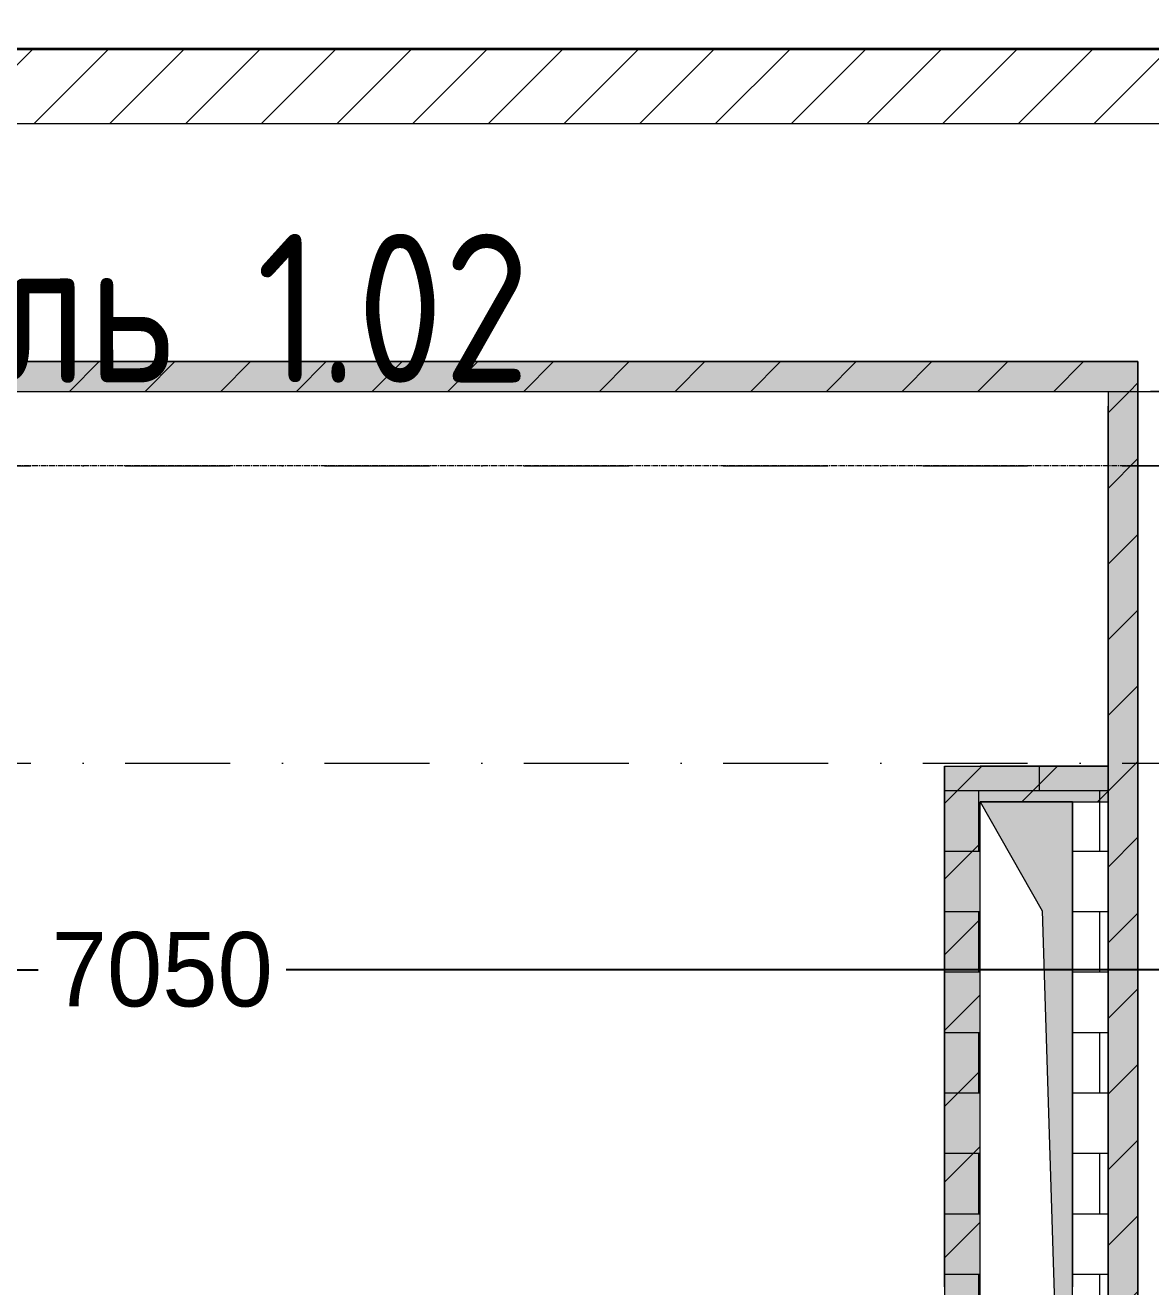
# Model space of a CAD drawing. Header units: millimetres. Extents: x 1499747 to 4341325, y -28481 to 441852.
# Drawn here: x 2446742 to 2450526, y 261613 to 265854 of the extents above; entities that cross this region are included whole.
import ezdxf
from ezdxf import colors
from ezdxf.entities.mleader import LeaderData, LeaderLine
from ezdxf.math import Vec2, Vec3
from ezdxf.xclip import XClip

# ---------------------------------------------------------------- set-up
doc = ezdxf.new("R2010")
doc.units = ezdxf.units.MM
doc.header["$MEASUREMENT"] = 0
doc.header["$XCLIPFRAME"] = 0
for name, pattern in [('CENTER2', [28.575, 19.05, -3.175, 3.175, -3.175]), ('Dot & Dashed', [670.277762, 352.777767, -176.388884, 0, -141.111112]), ('Штрихпунктирная', [670.277762, 352.777767, -176.388884, 0, -141.111112])]:
    doc.linetypes.add(name, pattern=pattern)
doc.layers.add('0_ANNOT_Dimensions', color=7, linetype='Continuous')
doc.layers.add('Чертеж и Рисунок', color=7, linetype='Continuous')
for name, color, linetype, lineweight in [('13 этаж_25_АР 06.03 custom_70__8 hatch_Ном._пера__8_Ном._пера__8', 8, 'Continuous', 18), ('13 этаж_25_АР 06.03 custom_70__Оси_Ном._пера__8_Ном._пера__8', 8, 'Continuous', 18), ('13 этаж_25_АР 06.03 custom_70_контур_Ном._пера__1_Ном._пера__1', 1, 'Continuous', 18), ('13 этаж_25_АР 06.03 custom_70_парапет 2_Ном._пера__8_Ном._пера__8', 8, 'Continuous', 18), ('13 этаж_25_АР 06.03 custom_70_Стойки_Ном._пера__1_Ном._пера__1', 1, 'Continuous', 18), ('13 этаж_25_АР 06.03 custom_70_Шахты 101_Ном._пера__7_Ном._пера__7', 7, 'Continuous', 18), ('13 этаж_25_АР 06.03 custom_70_Шахты_Ном._пера__7_Ном._пера__7', 7, 'Continuous', 18), ('13 этаж_25_Конструктив - Колонны_Ном._пера__20_Ном._пера__1', 1, 'Continuous', 18), ('13 этаж_25_Конструктив - Перекрытия_Ном._пера__1_Ном._пера__7', 7, 'Continuous', 18), ('13 этаж_25_Конструктив - Стены Ненесущие Газоблок_Ном._пера__169_Ном._пера__83', 83, 'Continuous', 18), ('13 этаж_25_Конструктив - Стены Ненесущие Газоблок_Ном._пера__47_Ном._пера__7', 7, 'Continuous', 18), ('13 этаж_25_Конструктив - Стены Ненесущие Газоблок_Ном._пера__74_Ном._пера__255', 255, 'Continuous', 18), ('13 этаж_25_Парапет_Ном._пера__20_Ном._пера__1', 1, 'Continuous', 18), ('13 этаж_25_Элемент Модели - Оси_Ном._пера__2_Ном._пера__8', 8, 'Continuous', 18), ('FTP Cable', 130, 'Continuous', 30), ('ТП', 250, 'Continuous', 30)]:
    doc.layers.add(name, color=color, linetype=linetype, lineweight=lineweight)
doc.styles.add('ISOCPEUR_4', font='isocpeur.ttf', dxfattribs={"width": 0.85, "height": 250})
doc.dimstyles.get("Standard").update_dxf_attribs({"dimtxt": 0.18, "dimasz": 0.18, "dimexe": 0.18, "dimexo": 0.0625, "dimgap": 0.09, "dimtad": 0, "dimtih": 1, "dimtoh": 1, "dimdec": 4, "dimzin": 0, "dimdsep": 46, "dimtxsty": 'Standard', "dimcen": 0.09, "dimadec": 0, "dimazin": 0, "dimtfac": 1, "dimtdec": 4, "dimtofl": 0, "dimtmove": 0, "dimatfit": 3, "dimfxl": 1, "dimtolj": 1, "dimtzin": 0, "dimarcsym": 0})
pattern_1 = [(45, (1162404.69, 34264.05), (-127.2792, 127.2792), [])]

# ---------------------------------------------------------------- blocks, each defined once
blk = doc.blocks.new('Чертеж_4_25', base_point=(1186000, 29700))
at = {"layer": '13 этаж_25_АР 06.03 custom_70__8 hatch_Ном._пера__8_Ном._пера__8', "linetype": 'Continuous', "true_color": 0xc7c8ca}
blk.add_hatch(color=9, dxfattribs=at).paths.add_polyline_path([(1180689.7, 44834.1), (1180379.7, 44834.1), (1180588.5, 44467.9), (1180689.7, 41214.1)])
at = {"layer": '13 этаж_25_АР 06.03 custom_70_Шахты_Ном._пера__7_Ном._пера__7', "linetype": 'Continuous', "true_color": 0xc7c8ca}
h = blk.add_hatch(dxfattribs=at)
h.set_pattern_fill('AR_B816_0046_0019', color=9, style=0, pattern_type=2)
h.set_pattern_definition([(0, (1023281.01, -133771.58), (0, 203.2), []), (90, (1023281.01, -133771.58), (-203.2, 203.2), [203.2, -203.2])])
h.paths.add_polyline_path([(1179939.7, 40614.1), (1180809.7, 40614.1), (1180809.7, 44954.1), (1180259.7, 44954.1), (1180259.7, 41214.1), (1179939.7, 41214.1)])
h.paths.add_polyline_path([(1180059.7, 40734.1), (1180059.7, 41094.1), (1180689.7, 41094.1), (1180689.7, 40734.1)], flags=0)
h.paths.add_polyline_path([(1180689.7, 41214.1), (1180379.7, 41214.1), (1180379.7, 44834.1), (1180689.7, 44834.1)], flags=0)
at = {"layer": '13 этаж_25_Конструктив - Стены Ненесущие Газоблок_Ном._пера__169_Ном._пера__83', "linetype": 'Continuous', "true_color": 0xc7c8ca}
h = blk.add_hatch(dxfattribs=at)
h.set_pattern_fill('БЛОКИ_БЕТОННЫЕ_ЭФФЕКТИВН_72', color=9, style=0, pattern_type=2)
h.set_pattern_definition(pattern_1)
h.paths.add_polyline_path([(1181154.7, 47364.1), (1169819.7, 47364.1), (1169819.7, 47114.1), (1181154.7, 47114.1)])
h = blk.add_hatch(dxfattribs=at)
h.set_pattern_fill('БЛОКИ_БЕТОННЫЕ_ЭФФЕКТИВН_72', color=9, style=0, pattern_type=2)
h.set_pattern_definition(pattern_1)
h.paths.add_polyline_path([(1180809.7, 46314.1), (1171604.7, 46314.1), (1171604.7, 46214.1), (1180809.7, 46214.1)])
h = blk.add_hatch(dxfattribs=at)
h.set_pattern_fill('БЛОКИ_БЕТОННЫЕ_ЭФФЕКТИВН_72', color=9, style=0, pattern_type=2)
h.set_pattern_definition(pattern_1)
h.paths.add_polyline_path([(1180809.7, 46314.1), (1180809.7, 46214.1), (1180909.7, 46314.1)])
at = {"layer": '13 этаж_25_Конструктив - Стены Ненесущие Газоблок_Ном._пера__169_Ном._пера__83', "linetype": 'Continuous'}
h = blk.add_hatch(dxfattribs=at)
h.set_pattern_fill('БЛОКИ_БЕТОННЫЕ_ЭФФЕКТИВН_72', color=256, style=0, pattern_type=2)
h.set_pattern_definition(pattern_1)
h.paths.add_polyline_path([(1180809.7, 46214.1), (1180909.7, 46214.1), (1180909.7, 46314.1)])
at = {"layer": '13 этаж_25_Конструктив - Стены Ненесущие Газоблок_Ном._пера__169_Ном._пера__83', "linetype": 'Continuous', "true_color": 0xc7c8ca}
h = blk.add_hatch(dxfattribs=at)
h.set_pattern_fill('БЛОКИ_БЕТОННЫЕ_ЭФФЕКТИВН_72', color=9, style=0, pattern_type=2)
h.set_pattern_definition(pattern_1)
h.paths.add_polyline_path([(1180909.7, 40239.1), (1180909.7, 46214.1), (1180809.7, 46214.1), (1180809.7, 40239.1)])
h = blk.add_hatch(dxfattribs=at)
h.set_pattern_fill('БЛОКИ_БЕТОННЫЕ_ЭФФЕКТИВН_72', color=9, style=0, pattern_type=2)
h.set_pattern_definition(pattern_1)
h.paths.add_polyline_path([(1180259.7, 44954.1), (1180379.7, 44834.1), (1180379.7, 44954.1)])
h = blk.add_hatch(dxfattribs=at)
h.set_pattern_fill('БЛОКИ_БЕТОННЫЕ_ЭФФЕКТИВН_72', color=9, style=0, pattern_type=2)
h.set_pattern_definition(pattern_1)
h.paths.add_polyline_path([(1180259.7, 44834.1), (1180379.7, 44834.1), (1180259.7, 44954.1)])
h = blk.add_hatch(dxfattribs=at)
h.set_pattern_fill('БЛОКИ_БЕТОННЫЕ_ЭФФЕКТИВН_72', color=9, style=0, pattern_type=2)
h.set_pattern_definition(pattern_1)
h.paths.add_polyline_path([(1180379.7, 44834.1), (1180809.7, 44834.1), (1180809.7, 44954.1), (1180379.7, 44954.1)])
h = blk.add_hatch(dxfattribs=at)
h.set_pattern_fill('БЛОКИ_БЕТОННЫЕ_ЭФФЕКТИВН_72', color=9, style=0, pattern_type=2)
h.set_pattern_definition(pattern_1)
h.paths.add_polyline_path([(1180259.7, 44834.1), (1180259.7, 41214.1), (1180379.7, 41214.1), (1180379.7, 44834.1)])
at = {"layer": '13 этаж_25_Конструктив - Стены Ненесущие Газоблок_Ном._пера__74_Ном._пера__255', "linetype": 'Continuous', "true_color": 0xc7c8ca}
for points in [[(1180809.7, 46314.1), (1171604.7, 46314.1), (1171604.7, 46214.1), (1180809.7, 46214.1)], [(1180809.7, 46314.1), (1180809.7, 46214.1), (1180909.7, 46314.1)], [(1180809.7, 46214.1), (1180909.7, 46214.1), (1180909.7, 46314.1)], [(1180909.7, 40239.1), (1180909.7, 46214.1), (1180809.7, 46214.1), (1180809.7, 40239.1)], [(1180259.7, 44954.1), (1180379.7, 44834.1), (1180379.7, 44954.1)], [(1180259.7, 44834.1), (1180379.7, 44834.1), (1180259.7, 44954.1)], [(1180379.7, 44834.1), (1180809.7, 44834.1), (1180809.7, 44954.1), (1180379.7, 44954.1)], [(1180259.7, 44834.1), (1180259.7, 41214.1), (1180379.7, 41214.1), (1180379.7, 44834.1)]]:
    blk.add_hatch(color=9, dxfattribs=at).paths.add_polyline_path(points)
at = {"layer": '13 этаж_25_АР 06.03 custom_70__Оси_Ном._пера__8_Ном._пера__8', "color": 9, "linetype": 'CENTER2', "true_color": 0xc7c8ca}
blk.add_line((1181154.7, 45964.1), (1169819.7, 45964.1), dxfattribs=at)
at = {"layer": '13 этаж_25_АР 06.03 custom_70_контур_Ном._пера__1_Ном._пера__1', "color": 9, "linetype": 'Continuous', "true_color": 0xc7c8ca, "flags": 128}
for points in [[(1172084.7, 40139.1), (1171504.7, 40139.1), (1171504.7, 46314.1), (1180909.7, 46314.1), (1180909.7, 40139.1)], [(1172084.7, 40239.1), (1171604.7, 40239.1), (1171604.7, 46214.1), (1180809.7, 46214.1), (1180809.7, 40239.1)]]:
    blk.add_lwpolyline(points, dxfattribs=at)
at = {"layer": '13 этаж_25_АР 06.03 custom_70_парапет 2_Ном._пера__8_Ном._пера__8', "color": 9, "linetype": 'Continuous', "true_color": 0xc7c8ca, "flags": 128}
blk.add_lwpolyline([(1199704.5, 30164.1), (1181204.7, 30164.1), (1181204.7, 32314.1), (1169819.7, 32314.1), (1169819.7, 47114.1), (1181154.7, 47114.1), (1181154.7, 46214.1)], dxfattribs=at)
at = {"layer": '13 этаж_25_АР 06.03 custom_70_Стойки_Ном._пера__1_Ном._пера__1', "color": 9, "linetype": 'Continuous', "true_color": 0xc7c8ca}
blk.add_line((1180689.7, 44834.1), (1180689.7, 43204.1), dxfattribs=at)
at = {"layer": '13 этаж_25_АР 06.03 custom_70_Шахты 101_Ном._пера__7_Ном._пера__7', "color": 9, "linetype": 'Continuous', "true_color": 0xc7c8ca, "flags": 128}
blk.add_lwpolyline([(1180689.7, 41214.1), (1180689.7, 44834.1), (1180379.7, 44834.1), (1180588.5, 44467.9), (1180689.7, 41214.1), (1180379.7, 41214.1), (1180379.7, 44834.1)], dxfattribs=at)
at = {"layer": '13 этаж_25_АР 06.03 custom_70_Шахты_Ном._пера__7_Ном._пера__7', "color": 9, "linetype": 'Continuous', "true_color": 0xc7c8ca}
for p, q in [((1180259.7, 43204.1), (1180259.7, 44954.1)), ((1180259.7, 44954.1), (1180809.7, 44954.1)), ((1180259.7, 43204.1), (1180259.7, 44954.1)), ((1180259.7, 44954.1), (1180809.7, 44954.1)), ((1180809.7, 44954.1), (1180809.7, 43204.1)), ((1180809.7, 43084.1), (1180809.7, 44954.1)), ((1180379.7, 43204.1), (1180379.7, 44834.1)), ((1180379.7, 44834.1), (1180689.7, 44834.1)), ((1180379.7, 43204.1), (1180379.7, 44834.1)), ((1180379.7, 44834.1), (1180689.7, 44834.1)), ((1180689.7, 44834.1), (1180689.7, 43204.1))]:
    blk.add_line(p, q, dxfattribs=at)
at = {"layer": '13 этаж_25_АР 06.03 custom_70_Шахты_Ном._пера__7_Ном._пера__7', "color": 9, "linetype": 'Continuous', "true_color": 0xc7c8ca, "flags": 128}
blk.add_lwpolyline([(1180809.7, 40289.1), (1180809.7, 46164.1)], dxfattribs=at)
at = {"layer": '13 этаж_25_Конструктив - Колонны_Ном._пера__20_Ном._пера__1', "color": 9, "linetype": 'Continuous', "true_color": 0xc7c8ca}
blk.add_line((1181124.7, 45964.1), (1180874.7, 45964.1), dxfattribs=at)
at = {"layer": '13 этаж_25_Конструктив - Перекрытия_Ном._пера__1_Ном._пера__7', "linetype": 'Continuous', "flags": 128}
blk.add_lwpolyline([(1169569.7, 32064.1), (1169569.7, 47364.1), (1181404.7, 47364.1), (1181404.7, 46214.1), (1199704.5, 46214.1), (1199704.5, 29914), (1190354.6, 29914), (1180954.5, 29914), (1180954.5, 32064.1)], close=True, dxfattribs=at)
at = {"layer": '13 этаж_25_Конструктив - Стены Ненесущие Газоблок_Ном._пера__47_Ном._пера__7', "color": 9, "linetype": 'Continuous', "true_color": 0xc7c8ca, "flags": 128}
for points in [[(1181404.7, 47364.1), (1169819.7, 47364.1)], [(1169819.7, 47114.1), (1181154.7, 47114.1)], [(1180809.7, 46314.1), (1171504.7, 46314.1)], [(1180909.7, 46314.1), (1180809.7, 46314.1)], [(1180909.7, 40239.1), (1180909.7, 46314.1)], [(1171604.7, 46214.1), (1180809.7, 46214.1)], [(1180809.7, 46214.1), (1180809.7, 40239.1)], [(1180259.7, 44954.1), (1180379.7, 44954.1)], [(1180259.7, 44954.1), (1180259.7, 41214.1)], [(1180809.7, 44954.1), (1180379.7, 44954.1)], [(1180809.7, 44834.1), (1180809.7, 44954.1)], [(1180379.7, 41214.1), (1180379.7, 44834.1)], [(1180379.7, 44834.1), (1180809.7, 44834.1)]]:
    blk.add_lwpolyline(points, dxfattribs=at)
at = {"layer": '13 этаж_25_Парапет_Ном._пера__20_Ном._пера__1', "color": 9, "linetype": 'Continuous', "true_color": 0xc7c8ca}
for p in [(1171929.7, 46214.1), (1181364.6, 46214.1)]:
    blk.add_line(p, (1180951.9, 46214.1), dxfattribs=at)
at = {"layer": '13 этаж_25_Парапет_Ном._пера__20_Ном._пера__1', "color": 9, "linetype": 'Dot & Dashed', "true_color": 0xc7c8ca}
for p, q in [((1171929.7, 46214.1), (1180951.9, 46214.1)), ((1180951.9, 46214.1), (1185904.7, 46214.1))]:
    blk.add_line(p, q, dxfattribs=at)
at = {"layer": '13 этаж_25_Элемент Модели - Оси_Ном._пера__2_Ном._пера__8', "linetype": 'Штрихпунктирная'}
for p, q in [((1159404.7, 45964.1), (1216204.7, 45964.1)), ((1159404.7, 44964.1), (1216204.7, 44964.1))]:
    blk.add_line(p, q, dxfattribs=at)
blk = doc.blocks.new('_Oblique')
at = {"color": 0, "linetype": 'ByBlock', "lineweight": -2}
blk.add_line((-0.5, -0.5), (0.5, 0.5), dxfattribs=at)
blk = doc.blocks.new('*D289')
at = {"layer": '0_ANNOT_Dimensions', "color": 0, "lineweight": -2, "transparency": 16777216}
for p, q in [((2443677.5, 266123.3), (2443677.5, 262678.7)), ((2450727.5, 264623.3), (2450727.5, 262678.7)), ((2443677.5, 262678.9), (2446785.7, 262678.9)), ((2450727.5, 262678.9), (2447619.2, 262678.9))]:
    blk.add_line(p, q, dxfattribs=at)
at = {"layer": 'Defpoints', "color": 0, "lineweight": 30, "transparency": 16777216}
for p in [(2443677.5, 266123.4), (2450727.5, 264623.4), (2443677.5, 262678.9)]:
    blk.add_point(p, dxfattribs=at)
at = {"layer": '0_ANNOT_Dimensions', "color": 0, "lineweight": -2, "transparency": 16777216, "xscale": 150, "yscale": 150, "zscale": 150, "rotation": 180}
blk.add_blockref('_Oblique', (2443677.5, 262678.9), dxfattribs=at)
at = {"layer": '0_ANNOT_Dimensions', "color": 0, "lineweight": -2, "transparency": 16777216, "xscale": 150, "yscale": 150, "zscale": 150}
blk.add_blockref('_Oblique', (2450727.5, 262678.9), dxfattribs=at)
at = {"layer": '0_ANNOT_Dimensions', "color": 0, "lineweight": 25, "transparency": 16777216, "insert": (2447202.5, 262678.9), "char_height": 250, "attachment_point": 5}
blk.add_mtext('\\A1;7050', dxfattribs=at)

msp = doc.modelspace()

# ---------------------------------------------------------------- block references
at = {"layer": 'Чертеж и Рисунок', "linetype": 'Continuous'}
ref = msp.add_blockref('Чертеж_4_25', (2455572.8, 248109.3), dxfattribs=at)
XClip(ref).set_block_clipping_path([(1144000, 0), (1228000, 59400.0000000006)])

# ---------------------------------------------------------------- next in the draw order: linework, layer by layer
at = {"layer": 'FTP Cable', "lineweight": 35}
msp.add_lwpolyline([(2465427.3, 262700.5), (2465472.6, 262700.5), (2465472.6, 264526.1), (2451033.6, 264526.1), (2451033.6, 265773.4), (2443795, 265773.4), (2443795, 266122.1)], dxfattribs=at)

# ---------------------------------------------------------------- next in the draw order: dimensions: what is measured, and where the dimension line sits
at = {"layer": '0_ANNOT_Dimensions', "lineweight": 25}
dim = msp.add_linear_dim(base=(2443677.5, 262678.9), p1=(2450727.5, 264623.4), p2=(2443677.5, 266123.4), dimstyle='Standard', override={"dimtxt": 250, "dimasz": 150, "dimdec": 0, "dimblk1": 'Oblique', "dimblk2": 'Oblique', "dimsah": 1}, dxfattribs=at)
dim.commit()
dim.dimension.update_dxf_attribs({"geometry": '*D289', "text_midpoint": (2447202.5, 262678.9)})

# ---------------------------------------------------------------- next in the draw order: leaders
at = {"layer": 'ТП', "lineweight": 30}
ml = msp.add_multileader_mtext('Standard', dxfattribs=at)
ml.set_content('Кабель 1.02', color=256, style='ISOCPEUR_4')
ml.set_leader_properties()
ml.build(insert=Vec2(0, 0))
ml.multileader.update_dxf_attribs({"text_right_attachment_type": 6, "dogleg_length": 0.36, "arrow_head_size": 0.18})
ctx = ml.context
ctx.base_point, ctx.char_height, ctx.arrow_head_size, ctx.landing_gap_size, ctx.plane_origin, ctx.plane_x_axis, ctx.plane_y_axis = Vec3(2445441.7, 264901.1), 500, 0.18, 0.09, Vec3(2454990.7, 262951.8), Vec3(1, 0.000683), Vec3(-0.000683, 1)
ctx.right_attachment = 6
notes = []
notes.append((ctx, [(0, (1, 1, 0), (2445441.7, 264901.1), (1, 0.000683), 0.00000000013, [(0, [(2444516.9, 265773.4)], 0, [])])]))
ctx.mtext.insert, ctx.mtext.text_direction, ctx.mtext.rotation, ctx.mtext.width, ctx.mtext.flow_direction = Vec3(2445441.6, 265151.1), Vec3(1, 0.000683), 0.000683, 3333.241, 5
for ctx, leaders in notes:
    for number, flags, end, landing, length, lines in leaders:
        leader = LeaderData()
        leader.index, (leader.has_last_leader_line, leader.has_dogleg_vector, leader.attachment_direction) = number, flags
        leader.last_leader_point, leader.dogleg_vector, leader.dogleg_length = Vec3(end), Vec3(landing), length
        for number, points, colour, breaks in lines:
            line = LeaderLine()
            line.index, line.vertices, line.color, line.breaks = number, Vec3.list(points), colors.encode_raw_color(colour), breaks
            leader.lines.append(line)
        ctx.leaders.append(leader)

doc.saveas('drawing.dxf')
